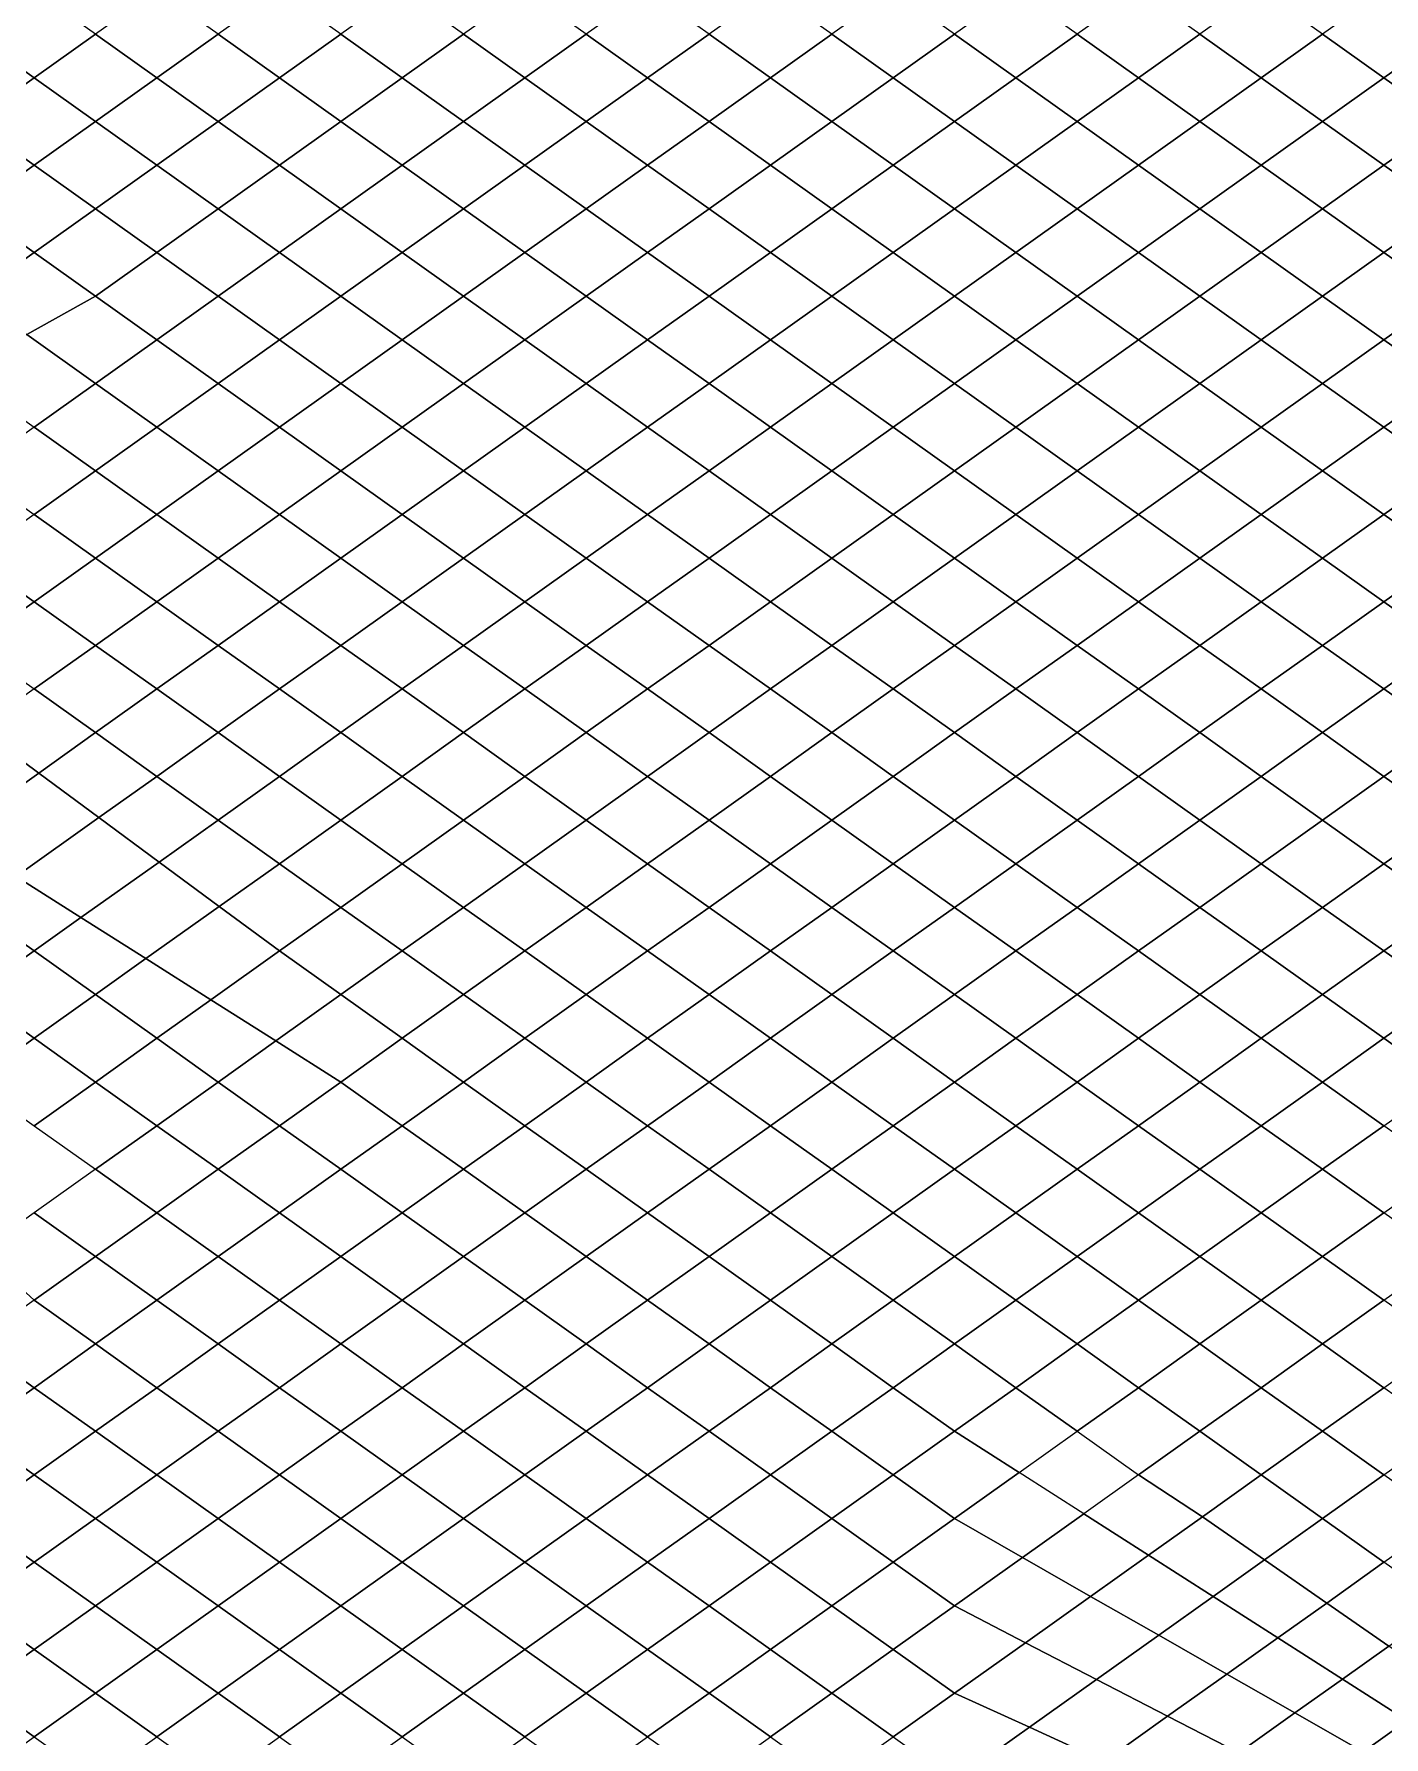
# Model space of a CAD drawing. Header units: millimetres. Extents: x 0 to 143, y 0 to 59.
# Drawn here: x 62.94 to 79.82, y 15.28 to 36.57 of the extents above; entities that cross this region are included whole.
import ezdxf

# ---------------------------------------------------------------- set-up
doc = ezdxf.new("R2010")
doc.units = ezdxf.units.MM
doc.layers.add('Основания', color=130, linetype='Continuous', lineweight=20)

msp = doc.modelspace()

# ---------------------------------------------------------------- linework, layer by layer
at = {"layer": 'Основания', "linetype": 'Continuous', "ltscale": 250}
for points in [[(62.935, 37.116), (62.168, 36.57), (62.935, 36.024), (63.703, 36.57)], [(64.47, 37.116), (63.703, 36.57), (64.47, 36.024), (65.238, 36.57)], [(66.005, 37.116), (65.238, 36.57), (66.005, 36.024), (66.773, 36.57)], [(67.54, 37.116), (66.773, 36.57), (67.54, 36.024), (68.308, 36.57)], [(69.075, 37.116), (68.308, 36.57), (69.075, 36.024), (69.843, 36.57)], [(70.61, 37.116), (69.843, 36.57), (70.61, 36.024), (71.378, 36.57)], [(72.145, 37.116), (71.378, 36.57), (72.145, 36.024), (72.913, 36.57)], [(73.68, 37.116), (72.913, 36.57), (73.68, 36.024), (74.448, 36.57)], [(75.215, 37.116), (74.448, 36.57), (75.215, 36.024), (75.983, 36.57)], [(76.75, 37.116), (75.983, 36.57), (76.75, 36.024), (77.518, 36.57)], [(78.285, 37.116), (77.518, 36.57), (78.285, 36.024), (79.053, 36.57)], [(79.82, 37.116), (79.053, 36.57), (79.82, 36.024), (80.588, 36.57)], [(62.168, 36.57), (61.4, 36.024), (62.168, 35.478), (62.935, 36.024)], [(63.703, 36.57), (62.935, 36.024), (63.703, 35.478), (64.47, 36.024)], [(65.238, 36.57), (64.47, 36.024), (65.238, 35.478), (66.005, 36.024)], [(66.773, 36.57), (66.005, 36.024), (66.773, 35.478), (67.54, 36.024)], [(68.308, 36.57), (67.54, 36.024), (68.308, 35.478), (69.075, 36.024)], [(69.843, 36.57), (69.075, 36.024), (69.843, 35.478), (70.61, 36.024)], [(71.378, 36.57), (70.61, 36.024), (71.378, 35.478), (72.145, 36.024)], [(72.913, 36.57), (72.145, 36.024), (72.913, 35.478), (73.68, 36.024)], [(74.448, 36.57), (73.68, 36.024), (74.448, 35.478), (75.215, 36.024)], [(75.983, 36.57), (75.215, 36.024), (75.983, 35.478), (76.75, 36.024)], [(77.518, 36.57), (76.75, 36.024), (77.518, 35.478), (78.285, 36.024)], [(79.053, 36.57), (78.285, 36.024), (79.053, 35.478), (79.82, 36.024)], [(80.588, 36.57), (79.82, 36.024), (80.588, 35.478), (81.355, 36.024)], [(62.935, 36.024), (62.168, 35.478), (62.935, 34.932), (63.703, 35.478)], [(64.47, 36.024), (63.703, 35.478), (64.47, 34.932), (65.238, 35.478)], [(66.005, 36.024), (65.238, 35.478), (66.005, 34.932), (66.773, 35.478)], [(67.54, 36.024), (66.773, 35.478), (67.54, 34.932), (68.308, 35.478)], [(69.075, 36.024), (68.308, 35.478), (69.075, 34.932), (69.843, 35.478)], [(70.61, 36.024), (69.843, 35.478), (70.61, 34.932), (71.378, 35.478)], [(72.145, 36.024), (71.378, 35.478), (72.145, 34.932), (72.913, 35.478)], [(73.68, 36.024), (72.913, 35.478), (73.68, 34.932), (74.448, 35.478)], [(75.215, 36.024), (74.448, 35.478), (75.215, 34.932), (75.983, 35.478)], [(76.75, 36.024), (75.983, 35.478), (76.75, 34.932), (77.518, 35.478)], [(78.285, 36.024), (77.518, 35.478), (78.285, 34.932), (79.053, 35.478)], [(79.82, 36.024), (79.053, 35.478), (79.82, 34.932), (80.588, 35.478)], [(62.168, 35.478), (61.4, 34.932), (62.168, 34.387), (62.935, 34.932)], [(63.703, 35.478), (62.935, 34.932), (63.703, 34.387), (64.47, 34.932)], [(65.238, 35.478), (64.47, 34.932), (65.238, 34.387), (66.005, 34.932)], [(66.773, 35.478), (66.005, 34.932), (66.773, 34.387), (67.54, 34.932)], [(68.308, 35.478), (67.54, 34.932), (68.308, 34.387), (69.075, 34.932)], [(69.843, 35.478), (69.075, 34.932), (69.843, 34.387), (70.61, 34.932)], [(71.378, 35.478), (70.61, 34.932), (71.378, 34.387), (72.145, 34.932)], [(72.913, 35.478), (72.145, 34.932), (72.913, 34.387), (73.68, 34.932)], [(74.448, 35.478), (73.68, 34.932), (74.448, 34.387), (75.215, 34.932)], [(75.983, 35.478), (75.215, 34.932), (75.983, 34.387), (76.75, 34.932)], [(77.518, 35.478), (76.75, 34.932), (77.518, 34.387), (78.285, 34.932)], [(79.053, 35.478), (78.285, 34.932), (79.053, 34.387), (79.82, 34.932)], [(80.588, 35.478), (79.82, 34.932), (80.588, 34.387), (81.355, 34.932)], [(62.935, 34.932), (62.168, 34.387), (62.935, 33.841), (63.703, 34.387)], [(64.47, 34.932), (63.703, 34.387), (64.47, 33.841), (65.238, 34.387)], [(66.005, 34.932), (65.238, 34.387), (66.005, 33.841), (66.773, 34.387)], [(67.54, 34.932), (66.773, 34.387), (67.54, 33.841), (68.308, 34.387)], [(69.075, 34.932), (68.308, 34.387), (69.075, 33.841), (69.843, 34.387)], [(70.61, 34.932), (69.843, 34.387), (70.61, 33.841), (71.378, 34.387)], [(72.145, 34.932), (71.378, 34.387), (72.145, 33.841), (72.913, 34.387)], [(73.68, 34.932), (72.913, 34.387), (73.68, 33.841), (74.448, 34.387)], [(75.215, 34.932), (74.448, 34.387), (75.215, 33.841), (75.983, 34.387)], [(76.75, 34.932), (75.983, 34.387), (76.75, 33.841), (77.518, 34.387)], [(78.285, 34.932), (77.518, 34.387), (78.285, 33.841), (79.053, 34.387)], [(79.82, 34.932), (79.053, 34.387), (79.82, 33.841), (80.588, 34.387)], [(62.168, 34.387), (61.4, 33.841), (62.168, 33.295), (62.935, 33.841)], [(63.703, 34.387), (62.935, 33.841), (63.703, 33.295), (64.47, 33.841)], [(65.238, 34.387), (64.47, 33.841), (65.238, 33.295), (66.005, 33.841)], [(66.773, 34.387), (66.005, 33.841), (66.773, 33.295), (67.54, 33.841)], [(68.308, 34.387), (67.54, 33.841), (68.308, 33.295), (69.075, 33.841)], [(69.843, 34.387), (69.075, 33.841), (69.843, 33.295), (70.61, 33.841)], [(71.378, 34.387), (70.61, 33.841), (71.378, 33.295), (72.145, 33.841)], [(72.913, 34.387), (72.145, 33.841), (72.913, 33.295), (73.68, 33.841)], [(74.448, 34.387), (73.68, 33.841), (74.448, 33.295), (75.215, 33.841)], [(75.983, 34.387), (75.215, 33.841), (75.983, 33.295), (76.75, 33.841)], [(77.518, 34.387), (76.75, 33.841), (77.518, 33.295), (78.285, 33.841)], [(79.053, 34.387), (78.285, 33.841), (79.053, 33.295), (79.82, 33.841)], [(80.588, 34.387), (79.82, 33.841), (80.588, 33.295), (81.355, 33.841)], [(63.703, 33.295), (62.935, 33.841), (62.168, 33.295), (62.844, 32.814)], [(64.47, 33.841), (63.703, 33.295), (64.47, 32.749), (65.238, 33.295)], [(66.005, 33.841), (65.238, 33.295), (66.005, 32.749), (66.773, 33.295)], [(67.54, 33.841), (66.773, 33.295), (67.54, 32.749), (68.308, 33.295)], [(69.075, 33.841), (68.308, 33.295), (69.075, 32.749), (69.843, 33.295)], [(70.61, 33.841), (69.843, 33.295), (70.61, 32.749), (71.378, 33.295)], [(72.145, 33.841), (71.378, 33.295), (72.145, 32.749), (72.913, 33.295)], [(73.68, 33.841), (72.913, 33.295), (73.68, 32.749), (74.448, 33.295)], [(75.215, 33.841), (74.448, 33.295), (75.215, 32.749), (75.983, 33.295)], [(76.75, 33.841), (75.983, 33.295), (76.75, 32.749), (77.518, 33.295)], [(78.285, 33.841), (77.518, 33.295), (78.285, 32.749), (79.053, 33.295)], [(79.82, 33.841), (79.053, 33.295), (79.82, 32.749), (80.588, 33.295)], [(63.703, 33.295), (62.844, 32.814), (63.703, 32.203), (64.47, 32.749)], [(65.238, 33.295), (64.47, 32.749), (65.238, 32.203), (66.005, 32.749)], [(66.773, 33.295), (66.005, 32.749), (66.773, 32.203), (67.54, 32.749)], [(68.308, 33.295), (67.54, 32.749), (68.308, 32.203), (69.075, 32.749)], [(69.843, 33.295), (69.075, 32.749), (69.843, 32.203), (70.61, 32.749)], [(71.378, 33.295), (70.61, 32.749), (71.378, 32.203), (72.145, 32.749)], [(72.913, 33.295), (72.145, 32.749), (72.913, 32.203), (73.68, 32.749)], [(74.448, 33.295), (73.68, 32.749), (74.448, 32.203), (75.215, 32.749)], [(75.983, 33.295), (75.215, 32.749), (75.983, 32.203), (76.75, 32.749)], [(77.518, 33.295), (76.75, 32.749), (77.518, 32.203), (78.285, 32.749)], [(79.053, 33.295), (78.285, 32.749), (79.053, 32.203), (79.82, 32.749)], [(80.588, 33.295), (79.82, 32.749), (80.588, 32.203), (81.355, 32.749)], [(62.844, 32.814), (61.986, 32.332), (62.935, 31.657), (63.703, 32.203)], [(64.47, 32.749), (63.703, 32.203), (64.47, 31.657), (65.238, 32.203)], [(66.005, 32.749), (65.238, 32.203), (66.005, 31.657), (66.773, 32.203)], [(67.54, 32.749), (66.773, 32.203), (67.54, 31.657), (68.308, 32.203)], [(69.075, 32.749), (68.308, 32.203), (69.075, 31.657), (69.843, 32.203)], [(70.61, 32.749), (69.843, 32.203), (70.61, 31.657), (71.378, 32.203)], [(72.145, 32.749), (71.378, 32.203), (72.145, 31.657), (72.913, 32.203)], [(73.68, 32.749), (72.913, 32.203), (73.68, 31.657), (74.448, 32.203)], [(75.215, 32.749), (74.448, 32.203), (75.215, 31.657), (75.983, 32.203)], [(76.75, 32.749), (75.983, 32.203), (76.75, 31.657), (77.518, 32.203)], [(78.285, 32.749), (77.518, 32.203), (78.285, 31.657), (79.053, 32.203)], [(79.82, 32.749), (79.053, 32.203), (79.82, 31.657), (80.588, 32.203)], [(63.703, 32.203), (62.935, 31.657), (63.703, 31.112), (64.47, 31.657)], [(65.238, 32.203), (64.47, 31.657), (65.238, 31.112), (66.005, 31.657)], [(66.773, 32.203), (66.005, 31.657), (66.773, 31.112), (67.54, 31.657)], [(68.308, 32.203), (67.54, 31.657), (68.308, 31.112), (69.075, 31.657)], [(69.843, 32.203), (69.075, 31.657), (69.843, 31.112), (70.61, 31.657)], [(71.378, 32.203), (70.61, 31.657), (71.378, 31.112), (72.145, 31.657)], [(72.913, 32.203), (72.145, 31.657), (72.913, 31.112), (73.68, 31.657)], [(74.448, 32.203), (73.68, 31.657), (74.448, 31.112), (75.215, 31.657)], [(75.983, 32.203), (75.215, 31.657), (75.983, 31.112), (76.75, 31.657)], [(77.518, 32.203), (76.75, 31.657), (77.518, 31.112), (78.285, 31.657)], [(79.053, 32.203), (78.285, 31.657), (79.053, 31.112), (79.82, 31.657)], [(80.588, 32.203), (79.82, 31.657), (80.588, 31.112), (81.355, 31.657)], [(62.935, 31.657), (62.168, 31.112), (62.935, 30.566), (63.703, 31.112)], [(63.703, 31.112), (62.935, 31.657), (62.168, 31.112), (62.935, 30.566)], [(64.47, 31.657), (63.703, 31.112), (64.47, 30.566), (65.238, 31.112)], [(66.005, 31.657), (65.238, 31.112), (66.005, 30.566), (66.773, 31.112)], [(67.54, 31.657), (66.773, 31.112), (67.54, 30.566), (68.308, 31.112)], [(69.075, 31.657), (68.308, 31.112), (69.075, 30.566), (69.843, 31.112)], [(70.61, 31.657), (69.843, 31.112), (70.61, 30.566), (71.378, 31.112)], [(72.145, 31.657), (71.378, 31.112), (72.145, 30.566), (72.913, 31.112)], [(73.68, 31.657), (72.913, 31.112), (73.68, 30.566), (74.448, 31.112)], [(75.215, 31.657), (74.448, 31.112), (75.215, 30.566), (75.983, 31.112)], [(76.75, 31.657), (75.983, 31.112), (76.75, 30.566), (77.518, 31.112)], [(78.285, 31.657), (77.518, 31.112), (78.285, 30.566), (79.053, 31.112)], [(79.82, 31.657), (79.053, 31.112), (79.82, 30.566), (80.588, 31.112)], [(63.703, 31.112), (62.935, 30.566), (63.703, 30.02), (64.47, 30.566)], [(65.238, 31.112), (64.47, 30.566), (65.238, 30.02), (66.005, 30.566)], [(66.773, 31.112), (66.005, 30.566), (66.773, 30.02), (67.54, 30.566)], [(68.308, 31.112), (67.54, 30.566), (68.308, 30.02), (69.075, 30.566)], [(69.843, 31.112), (69.075, 30.566), (69.843, 30.02), (70.61, 30.566)], [(71.378, 31.112), (70.61, 30.566), (71.378, 30.02), (72.145, 30.566)], [(72.913, 31.112), (72.145, 30.566), (72.913, 30.02), (73.68, 30.566)], [(74.448, 31.112), (73.68, 30.566), (74.448, 30.02), (75.215, 30.566)], [(75.983, 31.112), (75.215, 30.566), (75.983, 30.02), (76.75, 30.566)], [(77.518, 31.112), (76.75, 30.566), (77.518, 30.02), (78.285, 30.566)], [(79.053, 31.112), (78.285, 30.566), (79.053, 30.02), (79.82, 30.566)], [(80.588, 31.112), (79.82, 30.566), (80.588, 30.02), (81.355, 30.566)], [(62.935, 30.566), (62.168, 30.02), (62.935, 29.474), (63.703, 30.02)], [(64.47, 30.566), (63.703, 30.02), (64.47, 29.474), (65.238, 30.02)], [(66.005, 30.566), (65.238, 30.02), (66.005, 29.474), (66.773, 30.02)], [(67.54, 30.566), (66.773, 30.02), (67.54, 29.474), (68.308, 30.02)], [(69.075, 30.566), (68.308, 30.02), (69.075, 29.474), (69.843, 30.02)], [(70.61, 30.566), (69.843, 30.02), (70.61, 29.474), (71.378, 30.02)], [(72.145, 30.566), (71.378, 30.02), (72.145, 29.474), (72.913, 30.02)], [(73.68, 30.566), (72.913, 30.02), (73.68, 29.474), (74.448, 30.02)], [(75.215, 30.566), (74.448, 30.02), (75.215, 29.474), (75.983, 30.02)], [(76.75, 30.566), (75.983, 30.02), (76.75, 29.474), (77.518, 30.02)], [(78.285, 30.566), (77.518, 30.02), (78.285, 29.474), (79.053, 30.02)], [(79.82, 30.566), (79.053, 30.02), (79.82, 29.474), (80.588, 30.02)], [(62.168, 30.02), (61.4, 29.474), (62.168, 28.928), (62.935, 29.474)], [(63.703, 30.02), (62.935, 29.474), (63.703, 28.928), (64.47, 29.474)], [(65.238, 30.02), (64.47, 29.474), (65.238, 28.928), (66.005, 29.474)], [(66.773, 30.02), (66.005, 29.474), (66.773, 28.928), (67.54, 29.474)], [(68.308, 30.02), (67.54, 29.474), (68.308, 28.928), (69.075, 29.474)], [(69.843, 30.02), (69.075, 29.474), (69.843, 28.928), (70.61, 29.474)], [(71.378, 30.02), (70.61, 29.474), (71.378, 28.928), (72.145, 29.474)], [(72.913, 30.02), (72.145, 29.474), (72.913, 28.928), (73.68, 29.474)], [(74.448, 30.02), (73.68, 29.474), (74.448, 28.928), (75.215, 29.474)], [(75.983, 30.02), (75.215, 29.474), (75.983, 28.928), (76.75, 29.474)], [(77.518, 30.02), (76.75, 29.474), (77.518, 28.928), (78.285, 29.474)], [(79.053, 30.02), (78.285, 29.474), (79.053, 28.928), (79.82, 29.474)], [(80.588, 30.02), (79.82, 29.474), (80.588, 28.928), (81.355, 29.474)], [(62.935, 29.474), (62.168, 28.928), (62.935, 28.383), (63.703, 28.928)], [(64.47, 29.474), (63.703, 28.928), (64.47, 28.383), (65.238, 28.928)], [(66.005, 29.474), (65.238, 28.928), (66.005, 28.383), (66.773, 28.928)], [(67.54, 29.474), (66.773, 28.928), (67.54, 28.383), (68.308, 28.928)], [(69.075, 29.474), (68.308, 28.928), (69.075, 28.383), (69.843, 28.928)], [(70.61, 29.474), (69.843, 28.928), (70.61, 28.383), (71.378, 28.928)], [(72.145, 29.474), (71.378, 28.928), (72.145, 28.383), (72.913, 28.928)], [(73.68, 29.474), (72.913, 28.928), (73.68, 28.383), (74.448, 28.928)], [(75.215, 29.474), (74.448, 28.928), (75.215, 28.383), (75.983, 28.928)], [(76.75, 29.474), (75.983, 28.928), (76.75, 28.383), (77.518, 28.928)], [(78.285, 29.474), (77.518, 28.928), (78.285, 28.383), (79.053, 28.928)], [(79.82, 29.474), (79.053, 28.928), (79.82, 28.383), (80.588, 28.928)], [(63.703, 28.928), (62.935, 28.383), (63.703, 27.837), (64.47, 28.383)], [(65.238, 28.928), (64.47, 28.383), (65.238, 27.837), (66.005, 28.383)], [(66.773, 28.928), (66.005, 28.383), (66.773, 27.837), (67.54, 28.383)], [(68.308, 28.928), (67.54, 28.383), (68.308, 27.837), (69.075, 28.383)], [(69.843, 28.928), (69.075, 28.383), (69.843, 27.837), (70.61, 28.383)], [(71.378, 28.928), (70.61, 28.383), (71.378, 27.837), (72.145, 28.383)], [(72.913, 28.928), (72.145, 28.383), (72.913, 27.837), (73.68, 28.383)], [(74.448, 28.928), (73.68, 28.383), (74.448, 27.837), (75.215, 28.383)], [(75.983, 28.928), (75.215, 28.383), (75.983, 27.837), (76.75, 28.383)], [(77.518, 28.928), (76.75, 28.383), (77.518, 27.837), (78.285, 28.383)], [(79.053, 28.928), (78.285, 28.383), (79.053, 27.837), (79.82, 28.383)], [(80.588, 28.928), (79.82, 28.383), (80.588, 27.837), (81.355, 28.383)], [(63.703, 27.837), (62.935, 28.383), (62.24, 27.888), (62.993, 27.332)], [(64.47, 28.383), (63.703, 27.837), (64.47, 27.291), (65.238, 27.837)], [(66.005, 28.383), (65.238, 27.837), (66.005, 27.291), (66.773, 27.837)], [(67.54, 28.383), (66.773, 27.837), (67.54, 27.291), (68.308, 27.837)], [(69.075, 28.383), (68.308, 27.837), (69.075, 27.291), (69.843, 27.837)], [(70.61, 28.383), (69.843, 27.837), (70.61, 27.291), (71.378, 27.837)], [(72.145, 28.383), (71.378, 27.837), (72.145, 27.291), (72.913, 27.837)], [(73.68, 28.383), (72.913, 27.837), (73.68, 27.291), (74.448, 27.837)], [(75.215, 28.383), (74.448, 27.837), (75.215, 27.291), (75.983, 27.837)], [(76.75, 28.383), (75.983, 27.837), (76.75, 27.291), (77.518, 27.837)], [(78.285, 28.383), (77.518, 27.837), (78.285, 27.291), (79.053, 27.837)], [(79.82, 28.383), (79.053, 27.837), (79.82, 27.291), (80.588, 27.837)], [(62.993, 27.332), (62.24, 27.888), (61.085, 27.067), (61.897, 26.553)], [(64.47, 27.291), (63.703, 27.837), (62.993, 27.332), (63.746, 26.776)], [(65.238, 27.837), (64.47, 27.291), (65.238, 26.745), (66.005, 27.291)], [(66.773, 27.837), (66.005, 27.291), (66.773, 26.745), (67.54, 27.291)], [(68.308, 27.837), (67.54, 27.291), (68.308, 26.745), (69.075, 27.291)], [(69.843, 27.837), (69.075, 27.291), (69.843, 26.745), (70.61, 27.291)], [(71.378, 27.837), (70.61, 27.291), (71.378, 26.745), (72.145, 27.291)], [(72.913, 27.837), (72.145, 27.291), (72.913, 26.745), (73.68, 27.291)], [(74.448, 27.837), (73.68, 27.291), (74.448, 26.745), (75.215, 27.291)], [(75.983, 27.837), (75.215, 27.291), (75.983, 26.745), (76.75, 27.291)], [(77.518, 27.837), (76.75, 27.291), (77.518, 26.745), (78.285, 27.291)], [(79.053, 27.837), (78.285, 27.291), (79.053, 26.745), (79.82, 27.291)], [(80.588, 27.837), (79.82, 27.291), (80.588, 26.745), (81.355, 27.291)], [(63.746, 26.776), (62.993, 27.332), (61.897, 26.553), (62.71, 26.039)], [(65.238, 26.745), (64.47, 27.291), (63.746, 26.776), (64.499, 26.22)], [(66.005, 27.291), (65.238, 26.745), (66.005, 26.199), (66.773, 26.745)], [(67.54, 27.291), (66.773, 26.745), (67.54, 26.199), (68.308, 26.745)], [(69.075, 27.291), (68.308, 26.745), (69.075, 26.199), (69.843, 26.745)], [(70.61, 27.291), (69.843, 26.745), (70.61, 26.199), (71.378, 26.745)], [(72.145, 27.291), (71.378, 26.745), (72.145, 26.199), (72.913, 26.745)], [(73.68, 27.291), (72.913, 26.745), (73.68, 26.199), (74.448, 26.745)], [(75.215, 27.291), (74.448, 26.745), (75.215, 26.199), (75.983, 26.745)], [(76.75, 27.291), (75.983, 26.745), (76.75, 26.199), (77.518, 26.745)], [(78.285, 27.291), (77.518, 26.745), (78.285, 26.199), (79.053, 26.745)], [(79.82, 27.291), (79.053, 26.745), (79.82, 26.199), (80.588, 26.745)], [(64.499, 26.22), (63.746, 26.776), (62.71, 26.039), (63.522, 25.525)], [(66.005, 26.199), (65.238, 26.745), (65.238, 26.745), (65.238, 26.745), (64.499, 26.22), (65.252, 25.664)], [(66.773, 26.745), (66.005, 26.199), (66.773, 25.653), (67.54, 26.199)], [(68.308, 26.745), (67.54, 26.199), (68.308, 25.653), (69.075, 26.199)], [(69.843, 26.745), (69.075, 26.199), (69.843, 25.653), (70.61, 26.199)], [(71.378, 26.745), (70.61, 26.199), (71.378, 25.653), (72.145, 26.199)], [(72.913, 26.745), (72.145, 26.199), (72.913, 25.653), (73.68, 26.199)], [(74.448, 26.745), (73.68, 26.199), (74.448, 25.653), (75.215, 26.199)], [(75.983, 26.745), (75.215, 26.199), (75.983, 25.653), (76.75, 26.199)], [(77.518, 26.745), (76.75, 26.199), (77.518, 25.653), (78.285, 26.199)], [(79.053, 26.745), (78.285, 26.199), (79.053, 25.653), (79.82, 26.199)], [(80.588, 26.745), (79.82, 26.199), (80.588, 25.653), (81.355, 26.199)], [(65.252, 25.664), (64.499, 26.22), (63.522, 25.525), (64.335, 25.012)], [(66.005, 26.199), (65.252, 25.664), (66.005, 25.108), (66.773, 25.653)], [(67.54, 26.199), (66.773, 25.653), (67.54, 25.108), (68.308, 25.653)], [(69.075, 26.199), (68.308, 25.653), (69.075, 25.108), (69.843, 25.653)], [(70.61, 26.199), (69.843, 25.653), (70.61, 25.108), (71.378, 25.653)], [(72.145, 26.199), (71.378, 25.653), (72.145, 25.108), (72.913, 25.653)], [(73.68, 26.199), (72.913, 25.653), (73.68, 25.108), (74.448, 25.653)], [(75.215, 26.199), (74.448, 25.653), (75.215, 25.108), (75.983, 25.653)], [(76.75, 26.199), (75.983, 25.653), (76.75, 25.108), (77.518, 25.653)], [(78.285, 26.199), (77.518, 25.653), (78.285, 25.108), (79.053, 25.653)], [(79.82, 26.199), (79.053, 25.653), (79.82, 25.108), (80.588, 25.653)], [(62.71, 26.039), (62.168, 25.653), (62.935, 25.108), (63.522, 25.525)], [(62.168, 25.653), (61.4, 25.108), (62.168, 24.562), (62.935, 25.108)], [(66.005, 25.108), (65.252, 25.664), (64.335, 25.012), (65.147, 24.498)], [(66.773, 25.653), (66.005, 25.108), (66.773, 24.562), (67.54, 25.108)], [(68.308, 25.653), (67.54, 25.108), (68.308, 24.562), (69.075, 25.108)], [(69.843, 25.653), (69.075, 25.108), (69.843, 24.562), (70.61, 25.108)], [(71.378, 25.653), (70.61, 25.108), (71.378, 24.562), (72.145, 25.108)], [(72.913, 25.653), (72.145, 25.108), (72.913, 24.562), (73.68, 25.108)], [(74.448, 25.653), (73.68, 25.108), (74.448, 24.562), (75.215, 25.108)], [(75.983, 25.653), (75.215, 25.108), (75.983, 24.562), (76.75, 25.108)], [(77.518, 25.653), (76.75, 25.108), (77.518, 24.562), (78.285, 25.108)], [(79.053, 25.653), (78.285, 25.108), (79.053, 24.562), (79.82, 25.108)], [(80.588, 25.653), (79.82, 25.108), (80.588, 24.562), (81.355, 25.108)], [(64.335, 25.012), (63.522, 25.525), (62.935, 25.108), (63.703, 24.562)], [(62.935, 25.108), (62.168, 24.562), (62.935, 24.016), (63.703, 24.562)], [(64.335, 25.012), (63.703, 24.562), (64.47, 24.016), (65.147, 24.498)], [(66.773, 24.562), (66.005, 25.108), (65.147, 24.498), (65.96, 23.984)], [(67.54, 25.108), (66.773, 24.562), (67.54, 24.016), (68.308, 24.562)], [(69.075, 25.108), (68.308, 24.562), (69.075, 24.016), (69.843, 24.562)], [(70.61, 25.108), (69.843, 24.562), (70.61, 24.016), (71.378, 24.562)], [(72.145, 25.108), (71.378, 24.562), (72.145, 24.016), (72.913, 24.562)], [(73.68, 25.108), (72.913, 24.562), (73.68, 24.016), (74.448, 24.562)], [(75.215, 25.108), (74.448, 24.562), (75.215, 24.016), (75.983, 24.562)], [(76.75, 25.108), (75.983, 24.562), (76.75, 24.016), (77.518, 24.562)], [(78.285, 25.108), (77.518, 24.562), (78.285, 24.016), (79.053, 24.562)], [(79.82, 25.108), (79.053, 24.562), (79.82, 24.016), (80.588, 24.562)], [(62.168, 24.562), (61.4, 24.016), (62.168, 23.47), (62.935, 24.016)], [(63.703, 24.562), (62.935, 24.016), (63.703, 23.47), (64.47, 24.016)], [(65.96, 23.984), (65.147, 24.498), (64.47, 24.016), (65.238, 23.47)], [(66.773, 24.562), (65.96, 23.984), (66.773, 23.47), (67.54, 24.016)], [(68.308, 24.562), (67.54, 24.016), (68.308, 23.47), (69.075, 24.016)], [(69.843, 24.562), (69.075, 24.016), (69.843, 23.47), (70.61, 24.016)], [(71.378, 24.562), (70.61, 24.016), (71.378, 23.47), (72.145, 24.016)], [(72.913, 24.562), (72.145, 24.016), (72.913, 23.47), (73.68, 24.016)], [(74.448, 24.562), (73.68, 24.016), (74.448, 23.47), (75.215, 24.016)], [(75.983, 24.562), (75.215, 24.016), (75.983, 23.47), (76.75, 24.016)], [(77.518, 24.562), (76.75, 24.016), (77.518, 23.47), (78.285, 24.016)], [(79.053, 24.562), (78.285, 24.016), (79.053, 23.47), (79.82, 24.016)], [(80.588, 24.562), (79.82, 24.016), (80.588, 23.47), (81.355, 24.016)], [(62.935, 24.016), (62.168, 23.47), (62.935, 22.924), (63.703, 23.47)], [(64.47, 24.016), (63.703, 23.47), (64.47, 22.924), (65.238, 23.47)], [(66.773, 23.47), (66.772, 23.47), (65.96, 23.984), (65.238, 23.47), (66.005, 22.924), (66.005, 22.924)], [(67.54, 24.016), (66.773, 23.47), (67.54, 22.924), (68.308, 23.47)], [(69.075, 24.016), (68.308, 23.47), (69.075, 22.924), (69.843, 23.47)], [(70.61, 24.016), (69.843, 23.47), (70.61, 22.924), (71.378, 23.47)], [(72.145, 24.016), (71.378, 23.47), (72.145, 22.924), (72.913, 23.47)], [(73.68, 24.016), (72.913, 23.47), (73.68, 22.924), (74.448, 23.47)], [(75.215, 24.016), (74.448, 23.47), (75.215, 22.924), (75.983, 23.47)], [(76.75, 24.016), (75.983, 23.47), (76.75, 22.924), (77.518, 23.47)], [(78.285, 24.016), (77.518, 23.47), (78.285, 22.924), (79.053, 23.47)], [(79.82, 24.016), (79.053, 23.47), (79.82, 22.924), (80.588, 23.47)], [(63.703, 23.47), (62.935, 22.924), (63.703, 22.379), (64.47, 22.924)], [(65.238, 23.47), (64.47, 22.924), (65.238, 22.379), (66.005, 22.924)], [(66.773, 23.47), (66.005, 22.924), (66.773, 22.379), (67.54, 22.924)], [(68.308, 23.47), (67.54, 22.924), (68.308, 22.379), (69.075, 22.924)], [(69.843, 23.47), (69.075, 22.924), (69.843, 22.379), (70.61, 22.924)], [(71.378, 23.47), (70.61, 22.924), (71.378, 22.379), (72.145, 22.924)], [(72.913, 23.47), (72.145, 22.924), (72.913, 22.379), (73.68, 22.924)], [(74.448, 23.47), (73.68, 22.924), (74.448, 22.379), (75.215, 22.924)], [(75.983, 23.47), (75.215, 22.924), (75.983, 22.379), (76.75, 22.924)], [(77.518, 23.47), (76.75, 22.924), (77.518, 22.379), (78.285, 22.924)], [(79.053, 23.47), (78.285, 22.924), (79.053, 22.379), (79.82, 22.924)], [(64.47, 22.924), (63.703, 22.379), (64.47, 21.833), (65.238, 22.379)], [(66.005, 22.924), (65.238, 22.379), (66.005, 21.833), (66.773, 22.379)], [(67.54, 22.924), (66.773, 22.379), (67.54, 21.833), (68.308, 22.379)], [(69.075, 22.924), (68.308, 22.379), (69.075, 21.833), (69.843, 22.379)], [(70.61, 22.924), (69.843, 22.379), (70.61, 21.833), (71.378, 22.379)], [(72.145, 22.924), (71.378, 22.379), (72.145, 21.833), (72.913, 22.379)], [(73.68, 22.924), (72.913, 22.379), (73.68, 21.833), (74.448, 22.379)], [(75.215, 22.924), (74.448, 22.379), (75.215, 21.833), (75.983, 22.379)], [(76.75, 22.924), (75.983, 22.379), (76.75, 21.833), (77.518, 22.379)], [(78.285, 22.924), (77.518, 22.379), (78.285, 21.833), (79.053, 22.379)], [(79.82, 22.924), (79.053, 22.379), (79.82, 21.833), (80.588, 22.379)], [(63.703, 22.379), (62.935, 21.833), (63.703, 21.287), (64.47, 21.833)], [(65.238, 22.379), (64.47, 21.833), (65.238, 21.287), (66.005, 21.833)], [(66.773, 22.379), (66.005, 21.833), (66.773, 21.287), (67.54, 21.833)], [(68.308, 22.379), (67.54, 21.833), (68.308, 21.287), (69.075, 21.833)], [(69.843, 22.379), (69.075, 21.833), (69.843, 21.287), (70.61, 21.833)], [(71.378, 22.379), (70.61, 21.833), (71.378, 21.287), (72.145, 21.833)], [(72.913, 22.379), (72.145, 21.833), (72.913, 21.287), (73.68, 21.833)], [(74.448, 22.379), (73.68, 21.833), (74.448, 21.287), (75.215, 21.833)], [(75.983, 22.379), (75.215, 21.833), (75.983, 21.287), (76.75, 21.833)], [(77.518, 22.379), (76.75, 21.833), (77.518, 21.287), (78.285, 21.833)], [(79.053, 22.379), (78.285, 21.833), (79.053, 21.287), (79.82, 21.833)], [(63.703, 21.287), (62.935, 21.833), (62.266, 21.357), (62.935, 20.741)], [(64.47, 21.833), (63.703, 21.287), (64.47, 20.741), (65.238, 21.287)], [(66.005, 21.833), (65.238, 21.287), (66.005, 20.741), (66.773, 21.287)], [(67.54, 21.833), (66.773, 21.287), (67.54, 20.741), (68.308, 21.287)], [(69.075, 21.833), (68.308, 21.287), (69.075, 20.741), (69.843, 21.287)], [(70.61, 21.833), (69.843, 21.287), (70.61, 20.741), (71.378, 21.287)], [(72.145, 21.833), (71.378, 21.287), (72.145, 20.741), (72.913, 21.287)], [(73.68, 21.833), (72.913, 21.287), (73.68, 20.741), (74.448, 21.287)], [(75.215, 21.833), (74.448, 21.287), (75.215, 20.741), (75.983, 21.287)], [(76.75, 21.833), (75.983, 21.287), (76.75, 20.741), (77.518, 21.287)], [(78.285, 21.833), (77.518, 21.287), (78.285, 20.741), (79.053, 21.287)], [(79.82, 21.833), (79.053, 21.287), (79.82, 20.741), (80.588, 21.287)], [(63.703, 21.287), (62.935, 20.741), (63.703, 20.195), (64.47, 20.741)], [(65.238, 21.287), (64.47, 20.741), (65.238, 20.195), (66.005, 20.741)], [(66.773, 21.287), (66.005, 20.741), (66.773, 20.195), (67.54, 20.741)], [(68.308, 21.287), (67.54, 20.741), (68.308, 20.195), (69.075, 20.741)], [(69.843, 21.287), (69.075, 20.741), (69.843, 20.195), (70.61, 20.741)], [(71.378, 21.287), (70.61, 20.741), (71.378, 20.195), (72.145, 20.741)], [(72.913, 21.287), (72.145, 20.741), (72.913, 20.195), (73.68, 20.741)], [(74.448, 21.287), (73.68, 20.741), (74.448, 20.195), (75.215, 20.741)], [(75.983, 21.287), (75.215, 20.741), (75.983, 20.195), (76.75, 20.741)], [(77.518, 21.287), (76.75, 20.741), (77.518, 20.195), (78.285, 20.741)], [(79.053, 21.287), (78.285, 20.741), (79.053, 20.195), (79.82, 20.741)], [(62.935, 20.741), (62.168, 20.195), (62.935, 19.649), (63.703, 20.195)], [(64.47, 20.741), (63.703, 20.195), (64.47, 19.649), (65.238, 20.195)], [(66.005, 20.741), (65.238, 20.195), (66.005, 19.649), (66.773, 20.195)], [(67.54, 20.741), (66.773, 20.195), (67.54, 19.649), (68.308, 20.195)], [(69.075, 20.741), (68.308, 20.195), (69.075, 19.649), (69.843, 20.195)], [(70.61, 20.741), (69.843, 20.195), (70.61, 19.649), (71.378, 20.195)], [(72.145, 20.741), (71.378, 20.195), (72.145, 19.649), (72.913, 20.195)], [(73.68, 20.741), (72.913, 20.195), (73.68, 19.649), (74.448, 20.195)], [(75.215, 20.741), (74.448, 20.195), (75.215, 19.649), (75.983, 20.195)], [(76.75, 20.741), (75.983, 20.195), (76.75, 19.649), (77.518, 20.195)], [(78.285, 20.741), (77.518, 20.195), (78.285, 19.649), (79.053, 20.195)], [(79.82, 20.741), (79.053, 20.195), (79.82, 19.649), (80.588, 20.195)], [(62.168, 20.195), (61.4, 19.649), (62.168, 19.104), (62.935, 19.649)], [(63.703, 20.195), (62.935, 19.649), (63.703, 19.104), (64.47, 19.649)], [(65.238, 20.195), (64.47, 19.649), (65.238, 19.104), (66.005, 19.649)], [(66.773, 20.195), (66.005, 19.649), (66.773, 19.104), (67.54, 19.649)], [(68.308, 20.195), (67.54, 19.649), (68.308, 19.104), (69.075, 19.649)], [(69.843, 20.195), (69.075, 19.649), (69.843, 19.104), (70.61, 19.649)], [(71.378, 20.195), (70.61, 19.649), (71.378, 19.104), (72.145, 19.649)], [(72.913, 20.195), (72.145, 19.649), (72.913, 19.104), (73.68, 19.649)], [(74.448, 20.195), (73.68, 19.649), (74.448, 19.104), (75.215, 19.649)], [(75.983, 20.195), (75.215, 19.649), (75.983, 19.104), (76.75, 19.649)], [(77.518, 20.195), (76.75, 19.649), (77.518, 19.104), (78.285, 19.649)], [(79.053, 20.195), (78.285, 19.649), (79.053, 19.104), (79.82, 19.649)], [(62.935, 19.649), (62.168, 19.104), (62.935, 18.558), (63.703, 19.104)], [(64.47, 19.649), (63.703, 19.104), (64.47, 18.558), (65.238, 19.104)], [(66.005, 19.649), (65.238, 19.104), (66.005, 18.558), (66.773, 19.104)], [(67.54, 19.649), (66.773, 19.104), (67.54, 18.558), (68.308, 19.104)], [(69.075, 19.649), (68.308, 19.104), (69.075, 18.558), (69.843, 19.104)], [(70.61, 19.649), (69.843, 19.104), (70.61, 18.558), (71.378, 19.104)], [(72.145, 19.649), (71.378, 19.104), (72.145, 18.558), (72.913, 19.104)], [(73.68, 19.649), (72.913, 19.104), (73.68, 18.558), (74.448, 19.104)], [(75.983, 19.104), (75.215, 19.649), (74.448, 19.104), (75.256, 18.587)], [(77.518, 19.104), (76.75, 19.649), (75.983, 19.104), (76.75, 18.558)], [(78.285, 19.649), (77.518, 19.104), (78.285, 18.558), (79.053, 19.104)], [(79.82, 19.649), (79.053, 19.104), (79.82, 18.558), (80.588, 19.104)], [(62.168, 19.104), (61.4, 18.558), (62.168, 18.012), (62.935, 18.558)], [(63.703, 19.104), (62.935, 18.558), (63.703, 18.012), (64.47, 18.558)], [(65.238, 19.104), (64.47, 18.558), (65.238, 18.012), (66.005, 18.558)], [(66.773, 19.104), (66.005, 18.558), (66.773, 18.012), (67.54, 18.558)], [(68.308, 19.104), (67.54, 18.558), (68.308, 18.012), (69.075, 18.558)], [(69.843, 19.104), (69.075, 18.558), (69.843, 18.012), (70.61, 18.558)], [(71.378, 19.104), (70.61, 18.558), (71.378, 18.012), (72.145, 18.558)], [(72.913, 19.104), (72.145, 18.558), (72.913, 18.012), (73.68, 18.558)], [(75.256, 18.587), (74.448, 19.104), (73.68, 18.558), (74.448, 18.012)], [(78.285, 18.558), (77.518, 19.104), (76.75, 18.558), (77.549, 18.034)], [(79.053, 19.104), (78.285, 18.558), (79.053, 18.012), (79.82, 18.558)], [(62.935, 18.558), (62.168, 18.012), (62.935, 17.466), (63.703, 18.012)], [(64.47, 18.558), (63.703, 18.012), (64.47, 17.466), (65.238, 18.012)], [(66.005, 18.558), (65.238, 18.012), (66.005, 17.466), (66.773, 18.012)], [(67.54, 18.558), (66.773, 18.012), (67.54, 17.466), (68.308, 18.012)], [(69.075, 18.558), (68.308, 18.012), (69.075, 17.466), (69.843, 18.012)], [(70.61, 18.558), (69.843, 18.012), (70.61, 17.466), (71.378, 18.012)], [(72.145, 18.558), (71.378, 18.012), (72.145, 17.466), (72.913, 18.012)], [(73.68, 18.558), (72.913, 18.012), (73.68, 17.466), (74.448, 18.012)], [(75.256, 18.587), (74.448, 18.012), (75.299, 17.526), (76.065, 18.071)], [(76.75, 18.558), (76.065, 18.071), (76.874, 17.555), (77.549, 18.034)], [(78.285, 18.558), (77.549, 18.034), (78.327, 17.496), (79.053, 18.012)], [(79.82, 18.558), (79.053, 18.012), (79.82, 17.466), (80.588, 18.012)], [(62.168, 18.012), (61.4, 17.466), (62.168, 16.92), (62.935, 17.466)], [(63.703, 18.012), (62.935, 17.466), (63.703, 16.92), (64.47, 17.466)], [(65.238, 18.012), (64.47, 17.466), (65.238, 16.92), (66.005, 17.466)], [(66.773, 18.012), (66.005, 17.466), (66.773, 16.92), (67.54, 17.466)], [(68.308, 18.012), (67.54, 17.466), (68.308, 16.92), (69.075, 17.466)], [(69.843, 18.012), (69.075, 17.466), (69.843, 16.92), (70.61, 17.466)], [(71.378, 18.012), (70.61, 17.466), (71.378, 16.92), (72.145, 17.466)], [(72.913, 18.012), (72.145, 17.466), (72.913, 16.92), (73.68, 17.466)], [(74.448, 18.012), (73.68, 17.466), (74.448, 16.92), (74.448, 16.92), (75.299, 17.526)], [(76.874, 17.555), (76.065, 18.071), (75.299, 17.526), (76.151, 17.04)], [(78.327, 17.496), (77.549, 18.034), (76.874, 17.555), (77.683, 17.038)], [(79.053, 18.012), (78.327, 17.496), (79.105, 16.957), (79.82, 17.466)], [(62.935, 17.466), (62.168, 16.92), (62.935, 16.375), (63.703, 16.92)], [(64.47, 17.466), (63.703, 16.92), (64.47, 16.375), (65.238, 16.92)], [(66.005, 17.466), (65.238, 16.92), (66.005, 16.375), (66.773, 16.92)], [(67.54, 17.466), (66.773, 16.92), (67.54, 16.375), (68.308, 16.92)], [(69.075, 17.466), (68.308, 16.92), (69.075, 16.375), (69.843, 16.92)], [(70.61, 17.466), (69.843, 16.92), (70.61, 16.375), (71.378, 16.92)], [(72.145, 17.466), (71.378, 16.92), (72.145, 16.375), (72.913, 16.92)], [(73.68, 17.466), (72.913, 16.92), (73.68, 16.375), (74.448, 16.92)], [(76.151, 17.04), (75.299, 17.526), (74.448, 16.92), (75.336, 16.461)], [(77.683, 17.038), (76.874, 17.555), (76.151, 17.04), (77.003, 16.554)], [(78.327, 17.496), (77.683, 17.038), (78.492, 16.522), (79.105, 16.957)], [(80.588, 16.92), (79.82, 17.466), (79.105, 16.957), (79.883, 16.419)], [(77.003, 16.554), (76.151, 17.04), (75.336, 16.461), (76.225, 16.001)], [(78.492, 16.522), (77.683, 17.038), (77.003, 16.554), (77.855, 16.069)], [(62.168, 16.92), (61.4, 16.375), (62.168, 15.829), (62.935, 16.375)], [(63.703, 16.92), (62.935, 16.375), (63.703, 15.829), (64.47, 16.375)], [(65.238, 16.92), (64.47, 16.375), (65.238, 15.829), (66.005, 16.375)], [(66.773, 16.92), (66.005, 16.375), (66.773, 15.829), (67.54, 16.375)], [(68.308, 16.92), (67.54, 16.375), (68.308, 15.829), (69.075, 16.375)], [(69.843, 16.92), (69.075, 16.375), (69.843, 15.829), (70.61, 16.375)], [(71.378, 16.92), (70.61, 16.375), (71.378, 15.829), (72.145, 16.375)], [(72.913, 16.92), (72.145, 16.375), (72.913, 15.829), (73.68, 16.375)], [(75.336, 16.461), (74.448, 16.92), (73.68, 16.375), (74.448, 15.829)], [(79.105, 16.957), (78.492, 16.522), (79.301, 16.005), (79.883, 16.419)], [(76.225, 16.001), (75.336, 16.461), (74.448, 15.829), (75.385, 15.404)], [(77.855, 16.069), (77.003, 16.554), (76.225, 16.001), (77.114, 15.542)], [(78.492, 16.522), (77.855, 16.069), (78.706, 15.583), (79.301, 16.005)], [(79.883, 16.419), (79.301, 16.005), (80.11, 15.489), (80.661, 15.881)], [(62.935, 16.375), (62.168, 15.829), (62.935, 15.283), (63.703, 15.829)], [(64.47, 16.375), (63.703, 15.829), (64.47, 15.283), (65.238, 15.829)], [(66.005, 16.375), (65.238, 15.829), (66.005, 15.283), (66.773, 15.829)], [(67.54, 16.375), (66.773, 15.829), (67.54, 15.283), (68.308, 15.829)], [(69.075, 16.375), (68.308, 15.829), (69.075, 15.283), (69.843, 15.829)], [(70.61, 16.375), (69.843, 15.829), (70.61, 15.283), (71.378, 15.829)], [(72.145, 16.375), (71.378, 15.829), (72.145, 15.283), (72.913, 15.829)], [(73.68, 16.375), (72.913, 15.829), (73.68, 15.283), (74.448, 15.829)], [(77.114, 15.542), (76.225, 16.001), (75.385, 15.404), (76.322, 14.978)], [(78.706, 15.583), (77.855, 16.069), (77.114, 15.542), (78.003, 15.083)], [(79.301, 16.005), (78.706, 15.583), (79.558, 15.097), (80.11, 15.489)], [(62.168, 15.829), (61.4, 15.283), (62.168, 14.737), (62.935, 15.283)], [(63.703, 15.829), (62.935, 15.283), (63.703, 14.737), (64.47, 15.283)], [(65.238, 15.829), (64.47, 15.283), (65.238, 14.737), (66.005, 15.283)], [(66.773, 15.829), (66.005, 15.283), (66.773, 14.737), (67.54, 15.283)], [(68.308, 15.829), (67.54, 15.283), (68.308, 14.737), (69.075, 15.283)], [(69.843, 15.829), (69.075, 15.283), (69.843, 14.737), (70.61, 15.283)], [(71.378, 15.829), (70.61, 15.283), (71.378, 14.737), (72.145, 15.283)], [(72.913, 15.829), (72.145, 15.283), (72.913, 14.737), (73.68, 15.283)], [(75.385, 15.404), (74.448, 15.829), (73.68, 15.283), (74.448, 14.737)], [(77.114, 15.542), (76.322, 14.978), (77.259, 14.553), (78.003, 15.083)], [(78.706, 15.583), (78.003, 15.083), (78.892, 14.623), (79.558, 15.097)], [(76.322, 14.978), (75.385, 15.404), (74.448, 14.737), (75.434, 14.347)], [(80.919, 14.973), (80.11, 15.489), (79.558, 15.097), (80.41, 14.611)]]:
    msp.add_lwpolyline(points, close=True, dxfattribs=at)
msp.add_lwpolyline([(75.256, 18.587), (75.983, 19.104), (76.75, 18.558), (76.065, 18.071), (75.256, 18.587)], dxfattribs=at)

doc.saveas('drawing.dxf')
